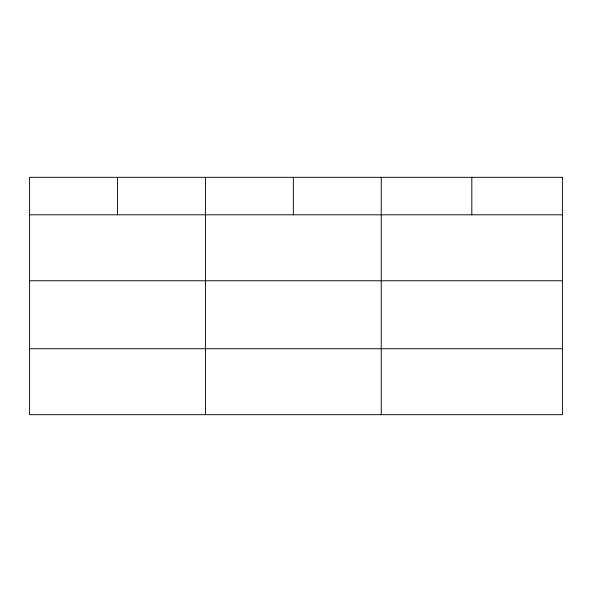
<?xml version="1.0" encoding="UTF-8"?>
<svg xmlns="http://www.w3.org/2000/svg" width="592" height="592" viewBox="0 0 592 592"><rect width="100%" height="100%" fill="white"/><g stroke="black" fill="none" stroke-linecap="round" stroke-linejoin="round"><path stroke-width="0.89" d="M29.6 214.8L562.4 214.8M29.6 280.763L562.4 280.763M29.6 348.725L562.4 348.725M471.824 177.319L471.824 214.8M381.248 177.319L381.248 414.681M293.336 177.319L293.336 214.8M205.424 177.319L205.424 414.681M117.512 177.319L117.512 214.8M562.4 177.319L29.6 177.319L29.6 414.681L562.4 414.681L562.4 177.319"/></g></svg>
